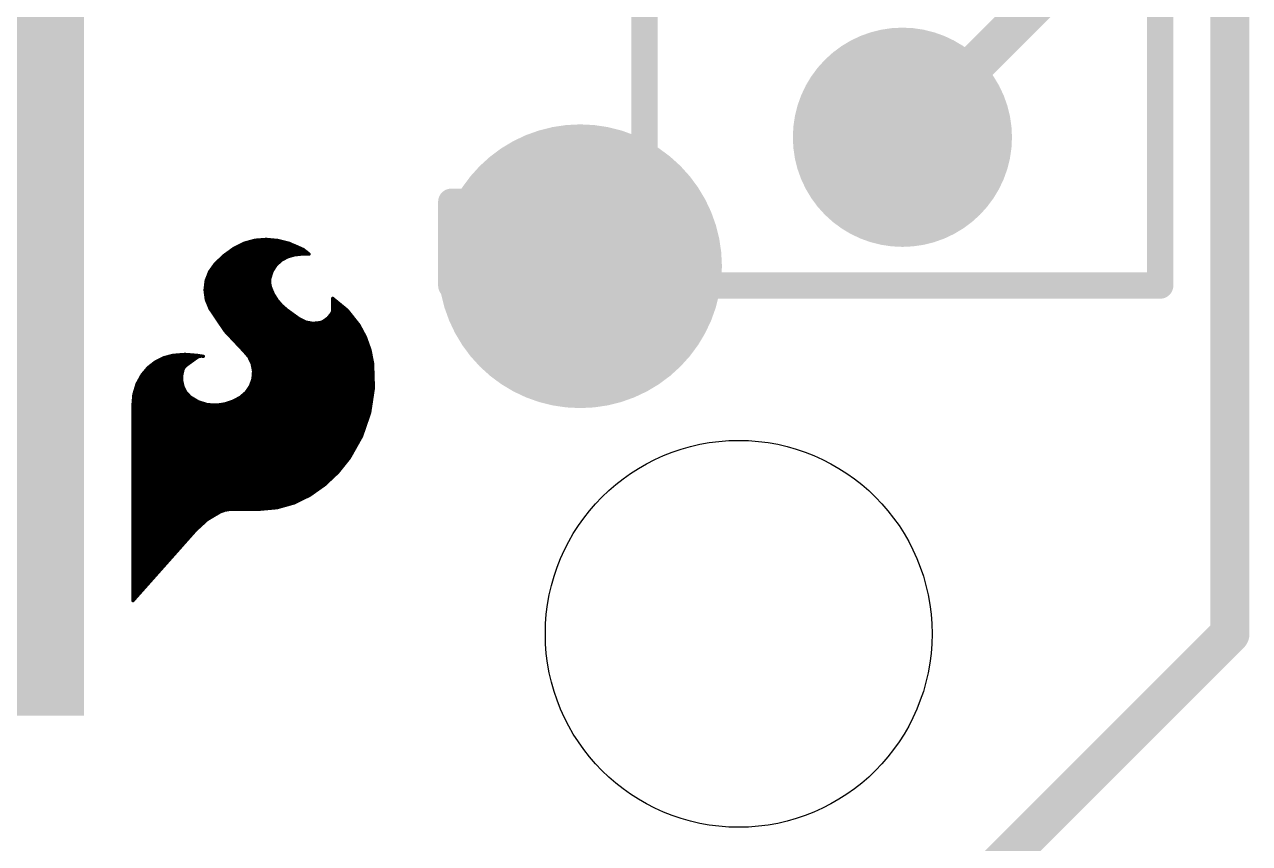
# Model space of a CAD drawing. Extents: x -6.3 to 44.5, y -10.2 to 43.3.
# Drawn here: x 33.83 to 43.33, y 2.18 to 8.53 of the extents above; entities that cross this region are included whole.
import ezdxf

# ---------------------------------------------------------------- set-up
doc = ezdxf.new("R2010")
doc.units = 0
for name, color, linetype in [('16', 132, 'CONTINUOUS'), ('17', 110, 'CONTINUOUS'), ('20', 53, 'CONTINUOUS'), ('21', 41, 'CONTINUOUS'), ('22', 40, 'CONTINUOUS'), ('23', 53, 'CONTINUOUS'), ('51', 53, 'CONTINUOUS')]:
    doc.layers.add(name, color=color, linetype=linetype)

# ---------------------------------------------------------------- blocks, each defined once
blk = doc.blocks.new('RECT')
blk.add_solid([(-0.5, -0.5), (0.5, -0.5), (-0.5, 0.5), (0.5, 0.5)])
blk = doc.blocks.new('ROUNDP')
at = {"const_width": 0.5}
blk.add_lwpolyline([(0, -0.25, 1), (0, 0.25, 1), (0, -0.25)], format="xyb", dxfattribs=at)

msp = doc.modelspace()

# ---------------------------------------------------------------- linework, layer by layer
at = {"layer": '16', "const_width": 0.3048}
msp.add_lwpolyline([(40.64, 7.66), (42.2402, 9.2602)], dxfattribs=at)
at = {"layer": '16', "const_width": 0.1524}
msp.add_lwpolyline([(40.5861, 7.7139, 1), (40.6939, 7.6061)], format="xyb", dxfattribs=at)
at = {"layer": '20', "const_width": 0.3048}
for points in [[(43.18, 3.81), (43.18, 39.37)], [(39.37, 0), (43.18, 3.81)]]:
    msp.add_lwpolyline(points, dxfattribs=at)
at = {"layer": '20', "const_width": 0.1524}
for points in [[(43.2339, 3.7561, 1), (43.1261, 3.8639)], [(43.1038, 3.81, 1), (43.2562, 3.81)]]:
    msp.add_lwpolyline(points, format="xyb", dxfattribs=at)
at = {"layer": '20'}
msp.add_circle((39.37, 3.81), 1.5, dxfattribs=at)
at = {"layer": '21'}
for points, const_width in [([(42.64, 6.51), (42.64, 13.81)], 0.2032), ([(38.64, 12.16), (38.64, 8.16)], 0.2032), ([(35.5339, 6.8384), (35.4559, 6.7996)], 0.0254), ([(35.5222, 6.8326), (35.8941, 6.8326)], 0.0254), ([(35.6179, 6.8616), (35.5339, 6.8384)], 0.0254), ([(35.605, 6.858), (35.8014, 6.858)], 0.0254), ([(35.7048, 6.8682), (35.6179, 6.8616)], 0.0254), ([(35.7949, 6.8597), (35.7048, 6.8682)], 0.0254), ([(35.8826, 6.8377), (35.7949, 6.8597)], 0.0254), ([(35.9055, 6.8275), (35.8826, 6.8377)], 0.0254), ([(35.3782, 6.7436), (35.3086, 6.6777)], 0.0254), ([(35.4559, 6.7996), (35.3782, 6.7436)], 0.0254), ([(35.396, 6.7564), (36.035, 6.7564)], 0.0254), ([(35.4312, 6.7818), (36.0023, 6.7818)], 0.0254), ([(35.4712, 6.8072), (35.9527, 6.8072)], 0.0254), ([(35.8725, 6.7335), (35.9237, 6.748)], 0.0254), ([(35.9411, 6.8123), (35.9055, 6.8275)], 0.0254), ([(35.9237, 6.748), (35.9766, 6.7539)], 0.0254), ([(35.9915, 6.7902), (35.9411, 6.8123)], 0.0254), ([(35.9766, 6.7539), (36.0376, 6.7539)], 0.0254), ([(36.035, 6.7564), (35.9915, 6.7902)], 0.0254), ([(36.0375, 6.7539), (36.035, 6.7564)], 0.0254), ([(36.0376, 6.7539), (36.0375, 6.7539)], 0.0254), ([(35.3086, 6.6777), (35.2655, 6.6173)], 0.0254), ([(35.2922, 6.6548), (35.772, 6.6548)], 0.0254), ([(35.3112, 6.6802), (35.7936, 6.6802)], 0.0254), ([(35.3381, 6.7056), (35.8207, 6.7056)], 0.0254), ([(35.3649, 6.731), (35.8678, 6.731)], 0.0254), ([(35.7494, 6.6184), (35.7797, 6.6673)], 0.0254), ([(35.7797, 6.6673), (35.8217, 6.7065)], 0.0254), ([(35.8217, 6.7065), (35.8725, 6.7335)], 0.0254), ([(35.2387, 6.5481), (35.2301, 6.4744)], 0.0254), ([(35.2655, 6.6173), (35.2387, 6.5481)], 0.0254), ([(35.2407, 6.5532), (35.7324, 6.5532)], 0.0254), ([(35.2505, 6.5786), (35.7374, 6.5786)], 0.0254), ([(35.2603, 6.604), (35.745, 6.604)], 0.0254), ([(35.2741, 6.6294), (35.7562, 6.6294)], 0.0254), ([(35.7314, 6.53), (35.7328, 6.5634)], 0.0254), ([(35.7328, 6.5634), (35.7494, 6.6184)], 0.0254), ([(39.64, 6.51), (42.64, 6.51)], 0.2032), ([(35.2301, 6.4744), (35.24, 6.4009)], 0.0254), ([(35.2304, 6.477), (35.7464, 6.477)], 0.0254), ([(35.2332, 6.4516), (35.757, 6.4516)], 0.0254), ([(35.2334, 6.5024), (35.7369, 6.5024)], 0.0254), ([(35.2363, 6.5278), (35.7318, 6.5278)], 0.0254), ([(35.7379, 6.4973), (35.7314, 6.53)], 0.0254), ([(35.7594, 6.4458), (35.7379, 6.4973)], 0.0254), ([(35.2366, 6.4262), (35.7715, 6.4262)], 0.0254), ([(35.24, 6.4009), (35.268, 6.3322)], 0.0254), ([(35.2401, 6.4008), (35.7872, 6.4008)], 0.0254), ([(35.2504, 6.3754), (35.8083, 6.3754)], 0.0254), ([(35.7887, 6.3983), (35.7594, 6.4458)], 0.0254), ([(35.825, 6.3559), (35.7887, 6.3983)], 0.0254), ([(35.8674, 6.3195), (35.825, 6.3559)], 0.0254), ([(36.3331, 6.3189), (36.2205, 6.411)], 0.0254), ([(36.2205, 6.411), (36.2205, 6.3221)], 0.0254), ([(36.2205, 6.4008), (36.233, 6.4008)], 0.0254), ([(36.2205, 6.3754), (36.264, 6.3754)], 0.0254), ([(35.2608, 6.35), (35.8319, 6.35)], 0.0254), ([(35.268, 6.3322), (35.3866, 6.1564)], 0.0254), ([(35.2731, 6.3246), (35.8615, 6.3246)], 0.0254), ([(35.2903, 6.2992), (35.8955, 6.2992)], 0.0254), ([(35.3074, 6.2738), (35.9307, 6.2738)], 0.0254), ([(35.9588, 6.2535), (35.8674, 6.3195)], 0.0254), ([(36.2128, 6.2941), (36.1832, 6.2574)], 0.0254), ([(36.1964, 6.2738), (36.369, 6.2738)], 0.0254), ([(36.2185, 6.3076), (36.2128, 6.2941)], 0.0254), ([(36.215, 6.2992), (36.3488, 6.2992)], 0.0254), ([(36.2205, 6.3221), (36.2185, 6.3076)], 0.0254), ([(36.2205, 6.35), (36.2951, 6.35)], 0.0254), ([(36.2205, 6.3246), (36.3261, 6.3246)], 0.0254), ([(36.4237, 6.2052), (36.3331, 6.3189)], 0.0254), ([(35.3245, 6.2484), (35.9688, 6.2484)], 0.0254), ([(35.3417, 6.223), (36.0334, 6.223)], 0.0254), ([(35.3588, 6.1976), (36.4278, 6.1976)], 0.0254), ([(35.3759, 6.1722), (36.4414, 6.1722)], 0.0254), ([(36.0101, 6.2273), (35.9588, 6.2535)], 0.0254), ([(36.0667, 6.2169), (36.0101, 6.2273)], 0.0254), ([(36.1239, 6.223), (36.0667, 6.2169)], 0.0254), ([(36.1443, 6.2306), (36.1239, 6.223)], 0.0254), ([(36.1239, 6.223), (36.4095, 6.223)], 0.0254), ([(36.1832, 6.2574), (36.1443, 6.2306)], 0.0254), ([(36.1701, 6.2484), (36.3893, 6.2484)], 0.0254), ([(36.4738, 6.1118), (36.4237, 6.2052)], 0.0254), ([(35.3866, 6.1564), (35.5321, 6.002)], 0.0254), ([(35.3956, 6.1468), (36.455, 6.1468)], 0.0254), ([(35.4196, 6.1214), (36.4687, 6.1214)], 0.0254), ([(35.4435, 6.096), (36.4795, 6.096)], 0.0254), ([(35.4674, 6.0706), (36.4886, 6.0706)], 0.0254), ([(36.5096, 6.012), (36.4738, 6.1118)], 0.0254), ([(35.0749, 5.9764), (34.9809, 5.969)], 0.0254), ([(35.1689, 5.969), (35.0749, 5.9764)], 0.0254), ([(35.4914, 6.0452), (36.4977, 6.0452)], 0.0254), ([(35.5153, 6.0198), (36.5068, 6.0198)], 0.0254), ([(35.5321, 6.002), (35.5704, 5.9571)], 0.0254), ([(35.5386, 5.9944), (36.5131, 5.9944)], 0.0254), ([(36.5303, 5.908), (36.5096, 6.012)], 0.0254), ([(34.8462, 5.9185), (34.7892, 5.8741)], 0.0254), ([(34.8132, 5.8928), (35.0859, 5.8928)], 0.0254), ([(34.8458, 5.9182), (35.1209, 5.9182)], 0.0254), ([(34.911, 5.9506), (34.8462, 5.9185)], 0.0254), ([(34.8969, 5.9436), (35.1559, 5.9436)], 0.0254), ([(34.9809, 5.969), (34.911, 5.9506)], 0.0254), ([(34.9809, 5.969), (35.1689, 5.969)], 0.0254), ([(35.0687, 5.8769), (35.0825, 5.8903)], 0.0254), ([(35.0825, 5.8903), (35.1664, 5.9512)], 0.0254), ([(35.1664, 5.9512), (35.1821, 5.9596)], 0.0254), ([(35.2172, 5.9614), (35.1689, 5.969)], 0.0254), ([(35.1821, 5.9596), (35.1995, 5.9631)], 0.0254), ([(35.1995, 5.9631), (35.2172, 5.9614)], 0.0254), ([(35.5602, 5.969), (36.5182, 5.969)], 0.0254), ([(35.5704, 5.9571), (35.5959, 5.9038)], 0.0254), ([(35.5769, 5.9436), (36.5232, 5.9436)], 0.0254), ([(35.589, 5.9182), (36.5283, 5.9182)], 0.0254), ([(35.5959, 5.9038), (35.6066, 5.8457)], 0.0254), ([(35.5979, 5.8928), (36.5308, 5.8928)], 0.0254), ([(36.5363, 5.7152), (36.5303, 5.908)], 0.0254), ([(34.7422, 5.8191), (34.7021, 5.7459)], 0.0254), ([(34.7269, 5.7912), (35.0498, 5.7912)], 0.0254), ([(34.7408, 5.8166), (35.0501, 5.8166)], 0.0254), ([(34.7892, 5.8741), (34.7422, 5.8191)], 0.0254), ([(34.7618, 5.842), (35.0557, 5.842)], 0.0254), ([(34.7835, 5.8674), (35.0637, 5.8674)], 0.0254), ([(35.0498, 5.8153), (35.0597, 5.8598)], 0.0254), ([(35.0498, 5.7697), (35.0498, 5.8153)], 0.0254), ([(35.0597, 5.8598), (35.0687, 5.8769)], 0.0254), ([(35.602, 5.7868), (35.5824, 5.7311)], 0.0254), ([(35.6066, 5.8457), (35.602, 5.7868)], 0.0254), ([(35.6024, 5.7912), (36.534, 5.7912)], 0.0254), ([(35.6026, 5.8674), (36.5316, 5.8674)], 0.0254), ([(35.6044, 5.8166), (36.5332, 5.8166)], 0.0254), ([(35.6063, 5.842), (36.5324, 5.842)], 0.0254), ([(34.7021, 5.7459), (34.6781, 5.666)], 0.0254), ([(34.6851, 5.6896), (35.0779, 5.6896)], 0.0254), ([(34.6928, 5.715), (35.0649, 5.715)], 0.0254), ([(34.7004, 5.7404), (35.0563, 5.7404)], 0.0254), ([(34.713, 5.7658), (35.0506, 5.7658)], 0.0254), ([(35.0597, 5.7252), (35.0498, 5.7697)], 0.0254), ([(35.0819, 5.6818), (35.0597, 5.7252)], 0.0254), ([(35.5824, 5.7311), (35.549, 5.6824)], 0.0254), ([(35.554, 5.6896), (36.5325, 5.6896)], 0.0254), ([(35.5714, 5.715), (36.5363, 5.715)], 0.0254), ([(35.5857, 5.7404), (36.5355, 5.7404)], 0.0254), ([(35.5946, 5.7658), (36.5348, 5.7658)], 0.0254), ([(36.5075, 5.5245), (36.5363, 5.7152)], 0.0254), ([(34.6781, 5.666), (34.6711, 5.5829)], 0.0254), ([(34.6737, 5.6134), (35.1704, 5.6134)], 0.0254), ([(34.6758, 5.6388), (35.1282, 5.6388)], 0.0254), ([(34.6779, 5.6642), (35.0986, 5.6642)], 0.0254), ([(35.1156, 5.6464), (35.0819, 5.6818)], 0.0254), ([(35.179, 5.6082), (35.1156, 5.6464)], 0.0254), ([(35.2498, 5.5866), (35.179, 5.6082)], 0.0254), ([(35.4478, 5.6135), (35.3871, 5.593)], 0.0254), ([(35.4475, 5.6134), (36.5209, 5.6134)], 0.0254), ([(35.5042, 5.6439), (35.4478, 5.6135)], 0.0254), ([(35.4947, 5.6388), (36.5248, 5.6388)], 0.0254), ([(35.549, 5.6824), (35.5042, 5.6439)], 0.0254), ([(35.5279, 5.6642), (36.5286, 5.6642)], 0.0254), ([(34.6711, 5.5829), (34.6711, 4.0665)], 0.0254), ([(34.6711, 5.5626), (36.5132, 5.5626)], 0.0254), ([(34.6711, 5.5372), (36.5094, 5.5372)], 0.0254), ([(34.6711, 5.5118), (36.5031, 5.5118)], 0.0254), ([(34.6715, 5.588), (35.2452, 5.588)], 0.0254), ([(35.3238, 5.5829), (35.2498, 5.5866)], 0.0254), ([(35.3871, 5.593), (35.3238, 5.5829)], 0.0254), ([(35.3558, 5.588), (36.5171, 5.588)], 0.0254), ([(36.4447, 5.3421), (36.5075, 5.5245)], 0.0254), ([(34.6711, 5.4864), (36.4944, 5.4864)], 0.0254), ([(34.6711, 5.461), (36.4856, 5.461)], 0.0254), ([(34.6711, 5.4356), (36.4769, 5.4356)], 0.0254), ([(34.6711, 5.4102), (36.4681, 5.4102)], 0.0254), ([(34.6711, 5.3848), (36.4594, 5.3848)], 0.0254), ([(34.6711, 5.3594), (36.4506, 5.3594)], 0.0254), ([(34.6711, 5.334), (36.4401, 5.334)], 0.0254), ([(36.35, 5.174), (36.4447, 5.3421)], 0.0254), ([(34.6711, 5.3086), (36.4258, 5.3086)], 0.0254), ([(34.6711, 5.2832), (36.4115, 5.2832)], 0.0254), ([(34.6711, 5.2578), (36.3972, 5.2578)], 0.0254), ([(34.6711, 5.2324), (36.3829, 5.2324)], 0.0254), ([(34.6711, 5.207), (36.3686, 5.207)], 0.0254), ([(34.6711, 5.1816), (36.3543, 5.1816)], 0.0254), ([(34.6711, 5.1562), (36.3358, 5.1562)], 0.0254), ([(34.6711, 5.1308), (36.3155, 5.1308)], 0.0254), ([(36.2616, 5.0633), (36.35, 5.174)], 0.0254), ([(34.6711, 5.1054), (36.2952, 5.1054)], 0.0254), ([(34.6711, 5.08), (36.2749, 5.08)], 0.0254), ([(34.6711, 5.0546), (36.2523, 5.0546)], 0.0254), ([(34.6711, 5.0292), (36.2254, 5.0292)], 0.0254), ([(36.1584, 4.9661), (36.2616, 5.0633)], 0.0254), ([(34.6711, 5.0038), (36.1984, 5.0038)], 0.0254), ([(34.6711, 4.9784), (36.1715, 4.9784)], 0.0254), ([(34.6711, 4.953), (36.1399, 4.953)], 0.0254), ([(36.0427, 4.8844), (36.1584, 4.9661)], 0.0254), ([(34.6711, 4.9276), (36.1039, 4.9276)], 0.0254), ([(34.6711, 4.9022), (36.0679, 4.9022)], 0.0254), ([(34.6711, 4.8768), (36.0271, 4.8768)], 0.0254), ([(34.6711, 4.8514), (35.975, 4.8514)], 0.0254), ([(35.9197, 4.8244), (36.0427, 4.8844)], 0.0254), ([(34.6711, 4.826), (35.9229, 4.826)], 0.0254), ([(34.6711, 4.8006), (35.8344, 4.8006)], 0.0254), ([(34.6711, 4.7752), (35.6515, 4.7752)], 0.0254), ([(34.6711, 4.7498), (35.3381, 4.7498)], 0.0254), ([(35.2455, 4.6947), (35.3467, 4.7549)], 0.0254), ([(35.3467, 4.7549), (35.3839, 4.7684)], 0.0254), ([(35.3839, 4.7684), (35.4229, 4.7752)], 0.0254), ([(35.4229, 4.7752), (35.6515, 4.7752)], 0.0254), ([(35.6515, 4.7752), (35.7878, 4.7876)], 0.0254), ([(35.7878, 4.7876), (35.9197, 4.8244)], 0.0254), ([(34.6711, 4.7244), (35.2954, 4.7244)], 0.0254), ([(34.6711, 4.699), (35.2527, 4.699)], 0.0254), ([(34.6711, 4.6736), (35.2224, 4.6736)], 0.0254), ([(34.6711, 4.6482), (35.1947, 4.6482)], 0.0254), ([(35.1587, 4.6152), (35.2455, 4.6947)], 0.0254), ([(34.6711, 4.6228), (35.167, 4.6228)], 0.0254), ([(34.6711, 4.0665), (35.1587, 4.6152)], 0.0254), ([(34.6711, 4.5974), (35.1429, 4.5974)], 0.0254), ([(34.6711, 4.572), (35.1203, 4.572)], 0.0254), ([(34.6711, 4.5466), (35.0977, 4.5466)], 0.0254), ([(34.6711, 4.5212), (35.0752, 4.5212)], 0.0254), ([(34.6711, 4.4958), (35.0526, 4.4958)], 0.0254), ([(34.6711, 4.4704), (35.03, 4.4704)], 0.0254), ([(34.6711, 4.445), (35.0074, 4.445)], 0.0254), ([(34.6711, 4.4196), (34.9849, 4.4196)], 0.0254), ([(34.6711, 4.3942), (34.9623, 4.3942)], 0.0254), ([(34.6711, 4.3688), (34.9397, 4.3688)], 0.0254), ([(34.6711, 4.3434), (34.9172, 4.3434)], 0.0254), ([(34.6711, 4.318), (34.8946, 4.318)], 0.0254), ([(34.6711, 4.2926), (34.872, 4.2926)], 0.0254), ([(34.6711, 4.2672), (34.8495, 4.2672)], 0.0254), ([(34.6711, 4.2418), (34.8269, 4.2418)], 0.0254), ([(34.6711, 4.2164), (34.8043, 4.2164)], 0.0254), ([(34.6711, 4.191), (34.7817, 4.191)], 0.0254), ([(34.6711, 4.1656), (34.7592, 4.1656)], 0.0254), ([(34.6711, 4.1402), (34.7366, 4.1402)], 0.0254), ([(34.6711, 4.1148), (34.714, 4.1148)], 0.0254), ([(34.6711, 4.0894), (34.6914, 4.0894)], 0.0254)]:
    msp.add_lwpolyline(points, dxfattribs=dict(at, const_width=const_width))
for points, const_width in [([(38.5892, 8.16, 1), (38.6908, 8.16)], 0.1016), ([(35.5222, 6.839, 1), (35.5222, 6.8262)], 0.0127), ([(35.5322, 6.8445, 1), (35.5356, 6.8323)], 0.0127), ([(35.5367, 6.8327, 1), (35.5311, 6.8441)], 0.0127), ([(35.605, 6.8644, 1), (35.605, 6.8517)], 0.0127), ([(35.6174, 6.8679, 1), (35.6184, 6.8552)], 0.0127), ([(35.6196, 6.8555, 1), (35.6162, 6.8677)], 0.0127), ([(35.7054, 6.8745, 1), (35.7042, 6.8619)], 0.0127), ([(35.7053, 6.8619, 1), (35.7043, 6.8745)], 0.0127), ([(35.7964, 6.8658, 1), (35.7933, 6.8535)], 0.0127), ([(35.7942, 6.8533, 1), (35.7955, 6.866)], 0.0127), ([(35.8014, 6.8517, 1), (35.8014, 6.8644)], 0.0127), ([(35.8852, 6.8435, 1), (35.88, 6.8319)], 0.0127), ([(35.8811, 6.8315, 1), (35.8841, 6.8439)], 0.0127), ([(35.8941, 6.8262, 1), (35.8941, 6.839)], 0.0127), ([(35.3745, 6.7487, 1), (35.3819, 6.7384)], 0.0127), ([(35.3826, 6.7389, 1), (35.3738, 6.7482)], 0.0127), ([(35.396, 6.7628, 1), (35.396, 6.75)], 0.0127), ([(35.4312, 6.7882, 1), (35.4312, 6.7755)], 0.0127), ([(35.4531, 6.8053, 1), (35.4587, 6.7939)], 0.0127), ([(35.4596, 6.7944, 1), (35.4522, 6.8048)], 0.0127), ([(35.4712, 6.8136, 1), (35.4712, 6.8008)], 0.0127), ([(35.908, 6.8333, 1), (35.903, 6.8217)], 0.0127), ([(35.9029, 6.8217, 1), (35.9081, 6.8333)], 0.0127), ([(35.923, 6.7543, 1), (35.9244, 6.7417)], 0.0127), ([(35.9254, 6.7419, 1), (35.922, 6.7541)], 0.0127), ([(35.9436, 6.8181, 1), (35.9386, 6.8065)], 0.0127), ([(35.9386, 6.8065, 1), (35.9436, 6.8181)], 0.0127), ([(35.9527, 6.8008, 1), (35.9527, 6.8136)], 0.0127), ([(35.9766, 6.7603, 1), (35.9766, 6.7476)], 0.0127), ([(35.9773, 6.7476, 1), (35.9759, 6.7602)], 0.0127), ([(35.9954, 6.7952, 1), (35.9876, 6.7852)], 0.0127), ([(35.989, 6.7844, 1), (35.9941, 6.796)], 0.0127), ([(36.0023, 6.7755, 1), (36.0023, 6.7882)], 0.0127), ([(36.0395, 6.7609, 1), (36.0305, 6.7519)], 0.0127), ([(36.0311, 6.7514, 1), (36.0389, 6.7614)], 0.0127), ([(36.0375, 6.7603, 1), (36.0375, 6.7476)], 0.0127), ([(36.033, 6.7494, 1), (36.042, 6.7584)], 0.0127), ([(36.035, 6.75, 1), (36.035, 6.7628)], 0.0127), ([(36.0376, 6.7476, 1), (36.0376, 6.7603)], 0.0127), ([(36.0376, 6.7476, 1), (36.0376, 6.7603)], 0.0127), ([(35.2922, 6.6612, 1), (35.2922, 6.6485)], 0.0127), ([(35.3042, 6.6823, 1), (35.313, 6.6731)], 0.0127), ([(35.3138, 6.674, 1), (35.3034, 6.6814)], 0.0127), ([(35.3112, 6.6866, 1), (35.3112, 6.6738)], 0.0127), ([(35.3381, 6.712, 1), (35.3381, 6.6993)], 0.0127), ([(35.3649, 6.7374, 1), (35.3649, 6.7247)], 0.0127), ([(35.772, 6.6485, 1), (35.772, 6.6612)], 0.0127), ([(35.7754, 6.6719, 1), (35.7841, 6.6626)], 0.0127), ([(35.7851, 6.6639, 1), (35.7743, 6.6706)], 0.0127), ([(35.7936, 6.6738, 1), (35.7936, 6.6866)], 0.0127), ([(35.8188, 6.7121, 1), (35.8247, 6.7009)], 0.0127), ([(35.8261, 6.7019, 1), (35.8174, 6.7112)], 0.0127), ([(35.8207, 6.6993, 1), (35.8207, 6.712)], 0.0127), ([(35.8708, 6.7396, 1), (35.8742, 6.7274)], 0.0127), ([(35.8678, 6.7247, 1), (35.8678, 6.7374)], 0.0127), ([(35.8755, 6.7279, 1), (35.8695, 6.7391)], 0.0127), ([(35.245, 6.5474, 1), (35.2324, 6.5489)], 0.0127), ([(35.2407, 6.5596, 1), (35.2407, 6.5469)], 0.0127), ([(35.2505, 6.585, 1), (35.2505, 6.5723)], 0.0127), ([(35.2603, 6.6104, 1), (35.2603, 6.5976)], 0.0127), ([(35.2603, 6.621, 1), (35.2706, 6.6136)], 0.0127), ([(35.2714, 6.615, 1), (35.2595, 6.6196)], 0.0127), ([(35.2741, 6.6358, 1), (35.2741, 6.6231)], 0.0127), ([(35.7267, 6.5652, 1), (35.7389, 6.5616)], 0.0127), ([(35.7391, 6.5631, 1), (35.7265, 6.5637)], 0.0127), ([(35.7324, 6.5469, 1), (35.7324, 6.5596)], 0.0127), ([(35.7374, 6.5723, 1), (35.7374, 6.585)], 0.0127), ([(35.744, 6.6218, 1), (35.7548, 6.6151)], 0.0127), ([(35.7555, 6.6166, 1), (35.7433, 6.6203)], 0.0127), ([(35.745, 6.5976, 1), (35.745, 6.6104)], 0.0127), ([(35.7562, 6.6231, 1), (35.7562, 6.6358)], 0.0127), ([(39.64, 6.5608, 1), (39.64, 6.4592)], 0.1016), ([(42.5892, 6.51, 1), (42.6908, 6.51)], 0.1016), ([(42.64, 6.4592, 1), (42.64, 6.5608)], 0.1016), ([(35.2364, 6.4753, 1), (35.2238, 6.4736)], 0.0127), ([(35.2238, 6.4752, 1), (35.2364, 6.4737)], 0.0127), ([(35.2304, 6.4834, 1), (35.2304, 6.4707)], 0.0127), ([(35.2332, 6.458, 1), (35.2332, 6.4452)], 0.0127), ([(35.2334, 6.5088, 1), (35.2334, 6.4961)], 0.0127), ([(35.2363, 6.5342, 1), (35.2363, 6.5214)], 0.0127), ([(35.2328, 6.5504, 1), (35.2447, 6.5458)], 0.0127), ([(35.725, 6.5303, 1), (35.7377, 6.5298)], 0.0127), ([(35.7376, 6.5313, 1), (35.7252, 6.5288)], 0.0127), ([(35.7438, 6.4997, 1), (35.732, 6.4949)], 0.0127), ([(35.7317, 6.4961, 1), (35.7441, 6.4985)], 0.0127), ([(35.7318, 6.5214, 1), (35.7318, 6.5342)], 0.0127), ([(35.7369, 6.4961, 1), (35.7369, 6.5088)], 0.0127), ([(35.7464, 6.4707, 1), (35.7464, 6.4834)], 0.0127), ([(35.757, 6.4452, 1), (35.757, 6.458)], 0.0127), ([(35.2366, 6.4326, 1), (35.2366, 6.4199)], 0.0127), ([(35.2459, 6.4033, 1), (35.2342, 6.3985)], 0.0127), ([(35.2401, 6.4072, 1), (35.2401, 6.3944)], 0.0127), ([(35.2337, 6.4001, 1), (35.2463, 6.4018)], 0.0127), ([(35.2504, 6.3818, 1), (35.2504, 6.369)], 0.0127), ([(35.7648, 6.4491, 1), (35.754, 6.4425)], 0.0127), ([(35.7535, 6.4433, 1), (35.7652, 6.4482)], 0.0127), ([(35.7715, 6.4199, 1), (35.7715, 6.4326)], 0.0127), ([(35.7935, 6.4024, 1), (35.7839, 6.3942)], 0.0127), ([(35.7833, 6.395, 1), (35.7941, 6.4016)], 0.0127), ([(35.7872, 6.3944, 1), (35.7872, 6.4072)], 0.0127), ([(35.8083, 6.369, 1), (35.8083, 6.3818)], 0.0127), ([(35.8292, 6.3607, 1), (35.8209, 6.3511)], 0.0127), ([(36.2245, 6.4159, 1), (36.2165, 6.4061)], 0.0127), ([(36.2205, 6.4072, 1), (36.2205, 6.3944)], 0.0127), ([(36.2205, 6.3818, 1), (36.2205, 6.369)], 0.0127), ([(36.2268, 6.411, 1), (36.2142, 6.411)], 0.0127), ([(36.233, 6.3944, 1), (36.233, 6.4072)], 0.0127), ([(36.264, 6.369, 1), (36.264, 6.3818)], 0.0127), ([(35.2608, 6.3564, 1), (35.2608, 6.3437)], 0.0127), ([(35.2733, 6.3358, 1), (35.2627, 6.3286)], 0.0127), ([(35.2621, 6.3298, 1), (35.2739, 6.3346)], 0.0127), ([(35.2731, 6.331, 1), (35.2731, 6.3182)], 0.0127), ([(35.2903, 6.3056, 1), (35.2903, 6.2928)], 0.0127), ([(35.3074, 6.2802, 1), (35.3074, 6.2675)], 0.0127), ([(35.8202, 6.3518, 1), (35.8299, 6.36)], 0.0127), ([(35.8319, 6.3437, 1), (35.8319, 6.3564)], 0.0127), ([(35.8711, 6.3246, 1), (35.8637, 6.3144)], 0.0127), ([(35.8615, 6.3182, 1), (35.8615, 6.331)], 0.0127), ([(35.8633, 6.3147, 1), (35.8715, 6.3243)], 0.0127), ([(35.8955, 6.2928, 1), (35.8955, 6.3056)], 0.0127), ([(35.9307, 6.2675, 1), (35.9307, 6.2802)], 0.0127), ([(36.1964, 6.2802, 1), (36.1964, 6.2675)], 0.0127), ([(36.207, 6.2966, 1), (36.2186, 6.2916)], 0.0127), ([(36.2177, 6.2901, 1), (36.2079, 6.2981)], 0.0127), ([(36.215, 6.3056, 1), (36.215, 6.2928)], 0.0127), ([(36.2122, 6.3084, 1), (36.2248, 6.3067)], 0.0127), ([(36.2244, 6.3051, 1), (36.2127, 6.3101)], 0.0127), ([(36.2205, 6.3564, 1), (36.2205, 6.3437)], 0.0127), ([(36.2205, 6.331, 1), (36.2205, 6.3182)], 0.0127), ([(36.2268, 6.3212, 1), (36.2142, 6.323)], 0.0127), ([(36.2142, 6.3221, 1), (36.2268, 6.3221)], 0.0127), ([(36.2951, 6.3437, 1), (36.2951, 6.3564)], 0.0127), ([(36.3261, 6.3182, 1), (36.3261, 6.331)], 0.0127), ([(36.338, 6.3229, 1), (36.3281, 6.315)], 0.0127), ([(36.329, 6.314, 1), (36.3371, 6.3238)], 0.0127), ([(36.3488, 6.2928, 1), (36.3488, 6.3056)], 0.0127), ([(36.369, 6.2675, 1), (36.369, 6.2802)], 0.0127), ([(35.3245, 6.2548, 1), (35.3245, 6.242)], 0.0127), ([(35.3417, 6.2294, 1), (35.3417, 6.2166)], 0.0127), ([(35.3588, 6.204, 1), (35.3588, 6.1913)], 0.0127), ([(35.3759, 6.1786, 1), (35.3759, 6.1658)], 0.0127), ([(35.9617, 6.2592, 1), (35.9559, 6.2478)], 0.0127), ([(35.9551, 6.2484, 1), (35.9625, 6.2586)], 0.0127), ([(35.9688, 6.242, 1), (35.9688, 6.2548)], 0.0127), ([(36.0112, 6.2336, 1), (36.0089, 6.2211)], 0.0127), ([(36.0072, 6.2217, 1), (36.013, 6.233)], 0.0127), ([(36.0334, 6.2166, 1), (36.0334, 6.2294)], 0.0127), ([(36.066, 6.2232, 1), (36.0673, 6.2105)], 0.0127), ([(36.0655, 6.2106, 1), (36.0678, 6.2231)], 0.0127), ([(36.1239, 6.2294, 1), (36.1239, 6.2166)], 0.0127), ([(36.1217, 6.229, 1), (36.1261, 6.217)], 0.0127), ([(36.1246, 6.2167, 1), (36.1232, 6.2293)], 0.0127), ([(36.1407, 6.2358, 1), (36.1479, 6.2254)], 0.0127), ([(36.1465, 6.2246, 1), (36.1421, 6.2366)], 0.0127), ([(36.1701, 6.2548, 1), (36.1701, 6.242)], 0.0127), ([(36.1782, 6.2614, 1), (36.1881, 6.2534)], 0.0127), ([(36.1868, 6.2521, 1), (36.1796, 6.2626)], 0.0127), ([(36.3893, 6.242, 1), (36.3893, 6.2548)], 0.0127), ([(36.4095, 6.2166, 1), (36.4095, 6.2294)], 0.0127), ([(36.4293, 6.2082, 1), (36.4181, 6.2022)], 0.0127), ([(36.4187, 6.2012, 1), (36.4287, 6.2092)], 0.0127), ([(36.4278, 6.1913, 1), (36.4278, 6.204)], 0.0127), ([(36.4414, 6.1658, 1), (36.4414, 6.1786)], 0.0127), ([(35.3912, 6.1607, 1), (35.382, 6.152)], 0.0127), ([(35.3814, 6.1528, 1), (35.3919, 6.1599)], 0.0127), ([(35.3956, 6.1532, 1), (35.3956, 6.1405)], 0.0127), ([(35.4196, 6.1278, 1), (35.4196, 6.1151)], 0.0127), ([(35.4435, 6.1024, 1), (35.4435, 6.0896)], 0.0127), ([(35.4674, 6.077, 1), (35.4674, 6.0643)], 0.0127), ([(36.455, 6.1405, 1), (36.455, 6.1532)], 0.0127), ([(36.4798, 6.1139, 1), (36.4679, 6.1096)], 0.0127), ([(36.4682, 6.1088, 1), (36.4794, 6.1148)], 0.0127), ([(36.4687, 6.1151, 1), (36.4687, 6.1278)], 0.0127), ([(36.4795, 6.0896, 1), (36.4795, 6.1024)], 0.0127), ([(36.4886, 6.0643, 1), (36.4886, 6.077)], 0.0127), ([(35.0754, 5.9827, 1), (35.0744, 5.97)], 0.0127), ([(35.0754, 5.97, 1), (35.0744, 5.9827)], 0.0127), ([(35.4914, 6.0516, 1), (35.4914, 6.0389)], 0.0127), ([(35.5153, 6.0262, 1), (35.5153, 6.0134)], 0.0127), ([(35.5369, 6.0061, 1), (35.5273, 5.9979)], 0.0127), ([(35.5275, 5.9976, 1), (35.5367, 6.0064)], 0.0127), ([(35.5386, 6.0008, 1), (35.5386, 5.9881)], 0.0127), ([(36.4977, 6.0389, 1), (36.4977, 6.0516)], 0.0127), ([(36.5159, 6.0132, 1), (36.5034, 6.0107)], 0.0127), ([(36.5037, 6.0098, 1), (36.5156, 6.0141)], 0.0127), ([(36.5068, 6.0134, 1), (36.5068, 6.0262)], 0.0127), ([(36.5131, 5.9881, 1), (36.5131, 6.0008)], 0.0127), ([(34.8132, 5.8992, 1), (34.8132, 5.8864)], 0.0127), ([(34.8458, 5.9246, 1), (34.8458, 5.9119)], 0.0127), ([(34.8434, 5.9242, 1), (34.849, 5.9128)], 0.0127), ([(34.8501, 5.9135, 1), (34.8423, 5.9235)], 0.0127), ([(34.8969, 5.95, 1), (34.8969, 5.9372)], 0.0127), ([(34.9094, 5.9567, 1), (34.9126, 5.9444)], 0.0127), ([(34.9138, 5.9449, 1), (34.9082, 5.9563)], 0.0127), ([(34.9809, 5.9754, 1), (34.9809, 5.9627)], 0.0127), ([(34.9804, 5.9753, 1), (34.9814, 5.9627)], 0.0127), ([(34.9825, 5.9629, 1), (34.9793, 5.9751)], 0.0127), ([(35.0788, 5.8954, 1), (35.0862, 5.8852)], 0.0127), ([(35.0869, 5.8858, 1), (35.0781, 5.8948)], 0.0127), ([(35.0859, 5.8864, 1), (35.0859, 5.8992)], 0.0127), ([(35.1209, 5.9119, 1), (35.1209, 5.9246)], 0.0127), ([(35.1559, 5.9372, 1), (35.1559, 5.95)], 0.0127), ([(35.1634, 5.9568, 1), (35.1694, 5.9456)], 0.0127), ([(35.1699, 5.9753, 1), (35.1679, 5.9627)], 0.0127), ([(35.1701, 5.9461, 1), (35.1627, 5.9563)], 0.0127), ([(35.1684, 5.9627, 1), (35.1694, 5.9753)], 0.0127), ([(35.1689, 5.9627, 1), (35.1689, 5.9754)], 0.0127), ([(35.1808, 5.9658, 1), (35.1833, 5.9534)], 0.0127), ([(35.1851, 5.954, 1), (35.1791, 5.9652)], 0.0127), ([(35.2001, 5.9694, 1), (35.1989, 5.9568)], 0.0127), ([(35.2008, 5.9569, 1), (35.1982, 5.9693)], 0.0127), ([(35.2162, 5.9551, 1), (35.2182, 5.9677)], 0.0127), ([(35.2166, 5.9551, 1), (35.2178, 5.9677)], 0.0127), ([(35.5602, 5.9754, 1), (35.5602, 5.9627)], 0.0127), ([(35.5762, 5.9598, 1), (35.5647, 5.9543)], 0.0127), ([(35.5656, 5.9529, 1), (35.5753, 5.9612)], 0.0127), ([(35.5769, 5.95, 1), (35.5769, 5.9372)], 0.0127), ([(35.589, 5.9246, 1), (35.589, 5.9119)], 0.0127), ([(35.6021, 5.9049, 1), (35.5896, 5.9026)], 0.0127), ([(35.5901, 5.901, 1), (35.6016, 5.9065)], 0.0127), ([(35.5979, 5.8992, 1), (35.5979, 5.8864)], 0.0127), ([(36.5182, 5.9627, 1), (36.5182, 5.9754)], 0.0127), ([(36.5232, 5.9372, 1), (36.5232, 5.95)], 0.0127), ([(36.5366, 5.9082, 1), (36.524, 5.9078)], 0.0127), ([(36.5241, 5.9068, 1), (36.5365, 5.9092)], 0.0127), ([(36.5283, 5.9119, 1), (36.5283, 5.9246)], 0.0127), ([(36.5308, 5.8864, 1), (36.5308, 5.8992)], 0.0127), ([(34.7269, 5.7976, 1), (34.7269, 5.7848)], 0.0127), ([(34.7408, 5.823, 1), (34.7408, 5.8102)], 0.0127), ([(34.7374, 5.8232, 1), (34.747, 5.815)], 0.0127), ([(34.7478, 5.816, 1), (34.7366, 5.8222)], 0.0127), ([(34.7618, 5.8484, 1), (34.7618, 5.8357)], 0.0127), ([(34.7835, 5.8738, 1), (34.7835, 5.861)], 0.0127), ([(34.7853, 5.8791, 1), (34.7931, 5.8691)], 0.0127), ([(34.794, 5.87, 1), (34.7843, 5.8782)], 0.0127), ([(35.0561, 5.8153, 1), (35.0434, 5.8153)], 0.0127), ([(35.0436, 5.8167, 1), (35.056, 5.8139)], 0.0127), ([(35.0498, 5.7848, 1), (35.0498, 5.7976)], 0.0127), ([(35.0501, 5.8102, 1), (35.0501, 5.823)], 0.0127), ([(35.0541, 5.8628, 1), (35.0653, 5.8568)], 0.0127), ([(35.0659, 5.8584, 1), (35.0535, 5.8612)], 0.0127), ([(35.0557, 5.8357, 1), (35.0557, 5.8484)], 0.0127), ([(35.0643, 5.8814, 1), (35.0731, 5.8723)], 0.0127), ([(35.0743, 5.8739, 1), (35.0631, 5.8798)], 0.0127), ([(35.0637, 5.861, 1), (35.0637, 5.8738)], 0.0127), ([(35.6024, 5.7976, 1), (35.6024, 5.7848)], 0.0127), ([(35.608, 5.7847, 1), (35.5961, 5.7889)], 0.0127), ([(35.6026, 5.8738, 1), (35.6026, 5.861)], 0.0127), ([(35.6044, 5.823, 1), (35.6044, 5.8102)], 0.0127), ([(35.6063, 5.8484, 1), (35.6063, 5.8357)], 0.0127), ([(35.613, 5.8452, 1), (35.6003, 5.8462)], 0.0127), ([(35.6004, 5.8445, 1), (35.6129, 5.8468)], 0.0127), ([(36.5316, 5.861, 1), (36.5316, 5.8738)], 0.0127), ([(36.5324, 5.8357, 1), (36.5324, 5.8484)], 0.0127), ([(36.5332, 5.8102, 1), (36.5332, 5.823)], 0.0127), ([(36.534, 5.7848, 1), (36.534, 5.7976)], 0.0127), ([(34.6851, 5.696, 1), (34.6851, 5.6833)], 0.0127), ([(34.6928, 5.7214, 1), (34.6928, 5.7086)], 0.0127), ([(34.7004, 5.7468, 1), (34.7004, 5.734)], 0.0127), ([(34.6965, 5.749, 1), (34.7077, 5.7429)], 0.0127), ([(34.7082, 5.7441, 1), (34.696, 5.7478)], 0.0127), ([(34.713, 5.7722, 1), (34.713, 5.7595)], 0.0127), ([(35.056, 5.7711, 1), (35.0436, 5.7683)], 0.0127), ([(35.0434, 5.7697, 1), (35.0561, 5.7697)], 0.0127), ([(35.0506, 5.7595, 1), (35.0506, 5.7722)], 0.0127), ([(35.0654, 5.7281, 1), (35.054, 5.7223)], 0.0127), ([(35.0535, 5.7238, 1), (35.0659, 5.7266)], 0.0127), ([(35.0563, 5.734, 1), (35.0563, 5.7468)], 0.0127), ([(35.0649, 5.7086, 1), (35.0649, 5.7214)], 0.0127), ([(35.0779, 5.6833, 1), (35.0779, 5.696)], 0.0127), ([(35.554, 5.696, 1), (35.554, 5.6833)], 0.0127), ([(35.5714, 5.7214, 1), (35.5714, 5.7086)], 0.0127), ([(35.5764, 5.7332, 1), (35.5884, 5.729)], 0.0127), ([(35.5876, 5.7275, 1), (35.5772, 5.7347)], 0.0127), ([(35.5857, 5.7468, 1), (35.5857, 5.734)], 0.0127), ([(35.5946, 5.7722, 1), (35.5946, 5.7595)], 0.0127), ([(35.5957, 5.7873, 1), (35.6084, 5.7863)], 0.0127), ([(36.53, 5.715, 1), (36.5427, 5.7154)], 0.0127), ([(36.5426, 5.7142, 1), (36.5301, 5.7161)], 0.0127), ([(36.5325, 5.6833, 1), (36.5325, 5.696)], 0.0127), ([(36.5348, 5.7595, 1), (36.5348, 5.7722)], 0.0127), ([(36.5355, 5.734, 1), (36.5355, 5.7468)], 0.0127), ([(36.5363, 5.7086, 1), (36.5363, 5.7214)], 0.0127), ([(34.6737, 5.6198, 1), (34.6737, 5.6071)], 0.0127), ([(34.6758, 5.6452, 1), (34.6758, 5.6325)], 0.0127), ([(34.6779, 5.6706, 1), (34.6779, 5.6578)], 0.0127), ([(34.6844, 5.6655, 1), (34.6717, 5.6666)], 0.0127), ([(34.672, 5.6679, 1), (34.6841, 5.6642)], 0.0127), ([(35.0865, 5.6861, 1), (35.0773, 5.6774)], 0.0127), ([(35.0763, 5.6789, 1), (35.0876, 5.6846)], 0.0127), ([(35.0986, 5.6578, 1), (35.0986, 5.6706)], 0.0127), ([(35.1189, 5.6518, 1), (35.1123, 5.641)], 0.0127), ([(35.111, 5.642, 1), (35.1202, 5.6508)], 0.0127), ([(35.1282, 5.6325, 1), (35.1282, 5.6452)], 0.0127), ([(35.1704, 5.6071, 1), (35.1704, 5.6198)], 0.0127), ([(35.1809, 5.6143, 1), (35.1772, 5.6021)], 0.0127), ([(35.1757, 5.6027, 1), (35.1823, 5.6136)], 0.0127), ([(35.4475, 5.6198, 1), (35.4475, 5.6071)], 0.0127), ([(35.4448, 5.6191, 1), (35.4508, 5.6079)], 0.0127), ([(35.4498, 5.6075, 1), (35.4458, 5.6195)], 0.0127), ([(35.4947, 5.6452, 1), (35.4947, 5.6325)], 0.0127), ([(35.5001, 5.6487, 1), (35.5083, 5.6391)], 0.0127), ([(35.5072, 5.6383, 1), (35.5012, 5.6495)], 0.0127), ([(35.5279, 5.6706, 1), (35.5279, 5.6578)], 0.0127), ([(35.5438, 5.6859, 1), (35.5543, 5.6788)], 0.0127), ([(35.5532, 5.6775, 1), (35.5449, 5.6872)], 0.0127), ([(36.5209, 5.6071, 1), (36.5209, 5.6198)], 0.0127), ([(36.5248, 5.6325, 1), (36.5248, 5.6452)], 0.0127), ([(36.5286, 5.6578, 1), (36.5286, 5.6706)], 0.0127), ([(34.6648, 5.5834, 1), (34.6774, 5.5824)], 0.0127), ([(34.6711, 5.569, 1), (34.6711, 5.5563)], 0.0127), ([(34.6711, 5.5436, 1), (34.6711, 5.5309)], 0.0127), ([(34.6711, 5.5182, 1), (34.6711, 5.5054)], 0.0127), ([(34.6775, 5.5829, 1), (34.6648, 5.5829)], 0.0127), ([(34.6715, 5.5944, 1), (34.6715, 5.5816)], 0.0127), ([(35.2502, 5.5929, 1), (35.2495, 5.5802)], 0.0127), ([(35.2452, 5.5816, 1), (35.2452, 5.5944)], 0.0127), ([(35.248, 5.5805, 1), (35.2517, 5.5926)], 0.0127), ([(35.3228, 5.5892, 1), (35.3248, 5.5766)], 0.0127), ([(35.3235, 5.5766, 1), (35.3241, 5.5892)], 0.0127), ([(35.3558, 5.5944, 1), (35.3558, 5.5816)], 0.0127), ([(35.3851, 5.599, 1), (35.3891, 5.587)], 0.0127), ([(35.3881, 5.5867, 1), (35.3861, 5.5992)], 0.0127), ([(36.5012, 5.5254, 1), (36.5138, 5.5235)], 0.0127), ([(36.5135, 5.5224, 1), (36.5015, 5.5265)], 0.0127), ([(36.5031, 5.5054, 1), (36.5031, 5.5182)], 0.0127), ([(36.5094, 5.5309, 1), (36.5094, 5.5436)], 0.0127), ([(36.5132, 5.5563, 1), (36.5132, 5.569)], 0.0127), ([(36.5171, 5.5816, 1), (36.5171, 5.5944)], 0.0127), ([(34.6711, 5.4928, 1), (34.6711, 5.4801)], 0.0127), ([(34.6711, 5.4674, 1), (34.6711, 5.4546)], 0.0127), ([(34.6711, 5.442, 1), (34.6711, 5.4292)], 0.0127), ([(34.6711, 5.4166, 1), (34.6711, 5.4039)], 0.0127), ([(36.4681, 5.4039, 1), (36.4681, 5.4166)], 0.0127), ([(36.4769, 5.4292, 1), (36.4769, 5.442)], 0.0127), ([(36.4856, 5.4546, 1), (36.4856, 5.4674)], 0.0127), ([(36.4944, 5.4801, 1), (36.4944, 5.4928)], 0.0127), ([(34.6711, 5.3912, 1), (34.6711, 5.3784)], 0.0127), ([(34.6711, 5.3658, 1), (34.6711, 5.353)], 0.0127), ([(34.6711, 5.3404, 1), (34.6711, 5.3277)], 0.0127), ([(36.4387, 5.3441, 1), (36.4507, 5.34)], 0.0127), ([(36.4502, 5.339, 1), (36.4391, 5.3452)], 0.0127), ([(36.4401, 5.3277, 1), (36.4401, 5.3404)], 0.0127), ([(36.4506, 5.353, 1), (36.4506, 5.3658)], 0.0127), ([(36.4594, 5.3784, 1), (36.4594, 5.3912)], 0.0127), ([(34.6711, 5.315, 1), (34.6711, 5.3022)], 0.0127), ([(34.6711, 5.2896, 1), (34.6711, 5.2768)], 0.0127), ([(34.6711, 5.2642, 1), (34.6711, 5.2515)], 0.0127), ([(34.6711, 5.2388, 1), (34.6711, 5.226)], 0.0127), ([(36.3829, 5.226, 1), (36.3829, 5.2388)], 0.0127), ([(36.3972, 5.2515, 1), (36.3972, 5.2642)], 0.0127), ([(36.4115, 5.2768, 1), (36.4115, 5.2896)], 0.0127), ([(36.4258, 5.3022, 1), (36.4258, 5.315)], 0.0127), ([(34.6711, 5.2134, 1), (34.6711, 5.2006)], 0.0127), ([(34.6711, 5.188, 1), (34.6711, 5.1753)], 0.0127), ([(34.6711, 5.1626, 1), (34.6711, 5.1498)], 0.0127), ([(34.6711, 5.1372, 1), (34.6711, 5.1244)], 0.0127), ([(36.3155, 5.1244, 1), (36.3155, 5.1372)], 0.0127), ([(36.3358, 5.1498, 1), (36.3358, 5.1626)], 0.0127), ([(36.3445, 5.1771, 1), (36.3555, 5.1709)], 0.0127), ([(36.355, 5.17, 1), (36.345, 5.178)], 0.0127), ([(36.3543, 5.1753, 1), (36.3543, 5.188)], 0.0127), ([(36.3686, 5.2006, 1), (36.3686, 5.2134)], 0.0127), ([(34.6711, 5.1118, 1), (34.6711, 5.0991)], 0.0127), ([(34.6711, 5.0864, 1), (34.6711, 5.0736)], 0.0127), ([(34.6711, 5.061, 1), (34.6711, 5.0483)], 0.0127), ([(34.6711, 5.0356, 1), (34.6711, 5.0229)], 0.0127), ([(36.2254, 5.0229, 1), (36.2254, 5.0356)], 0.0127), ([(36.2523, 5.0483, 1), (36.2523, 5.061)], 0.0127), ([(36.2566, 5.0673, 1), (36.2665, 5.0593)], 0.0127), ([(36.2659, 5.0587, 1), (36.2572, 5.0679)], 0.0127), ([(36.2749, 5.0736, 1), (36.2749, 5.0864)], 0.0127), ([(36.2952, 5.0991, 1), (36.2952, 5.1118)], 0.0127), ([(34.6711, 5.0102, 1), (34.6711, 4.9974)], 0.0127), ([(34.6711, 4.9848, 1), (34.6711, 4.9721)], 0.0127), ([(34.6711, 4.9594, 1), (34.6711, 4.9466)], 0.0127), ([(36.1399, 4.9466, 1), (36.1399, 4.9594)], 0.0127), ([(36.1541, 4.9707, 1), (36.1628, 4.9615)], 0.0127), ([(36.1621, 4.9609, 1), (36.1548, 4.9713)], 0.0127), ([(36.1715, 4.9721, 1), (36.1715, 4.9848)], 0.0127), ([(36.1984, 4.9974, 1), (36.1984, 5.0102)], 0.0127), ([(34.6711, 4.934, 1), (34.6711, 4.9212)], 0.0127), ([(34.6711, 4.9086, 1), (34.6711, 4.8959)], 0.0127), ([(34.6711, 4.8832, 1), (34.6711, 4.8704)], 0.0127), ([(34.6711, 4.8578, 1), (34.6711, 4.845)], 0.0127), ([(35.975, 4.845, 1), (35.975, 4.8578)], 0.0127), ([(36.0271, 4.8704, 1), (36.0271, 4.8832)], 0.0127), ([(36.039, 4.8896, 1), (36.0464, 4.8792)], 0.0127), ([(36.0455, 4.8787, 1), (36.0399, 4.8901)], 0.0127), ([(36.0679, 4.8959, 1), (36.0679, 4.9086)], 0.0127), ([(36.1039, 4.9212, 1), (36.1039, 4.934)], 0.0127), ([(34.6711, 4.8324, 1), (34.6711, 4.8197)], 0.0127), ([(34.6711, 4.807, 1), (34.6711, 4.7942)], 0.0127), ([(34.6711, 4.7816, 1), (34.6711, 4.7688)], 0.0127), ([(34.6711, 4.7562, 1), (34.6711, 4.7435)], 0.0127), ([(35.3381, 4.7435, 1), (35.3381, 4.7562)], 0.0127), ([(35.3445, 4.7609, 1), (35.3489, 4.7489)], 0.0127), ([(35.3499, 4.7494, 1), (35.3435, 4.7604)], 0.0127), ([(35.3828, 4.7746, 1), (35.385, 4.7621)], 0.0127), ([(35.3861, 4.7624, 1), (35.3818, 4.7743)], 0.0127), ([(35.4229, 4.7816, 1), (35.4229, 4.7688)], 0.0127), ([(35.424, 4.7689, 1), (35.4218, 4.7815)], 0.0127), ([(35.6509, 4.7815, 1), (35.6521, 4.7689)], 0.0127), ([(35.6515, 4.7688, 1), (35.6515, 4.7816)], 0.0127), ([(35.6515, 4.7688, 1), (35.6515, 4.7816)], 0.0127), ([(35.7861, 4.7937, 1), (35.7895, 4.7815)], 0.0127), ([(35.7884, 4.7813, 1), (35.7872, 4.7939)], 0.0127), ([(35.8344, 4.7942, 1), (35.8344, 4.807)], 0.0127), ([(35.9169, 4.8301, 1), (35.9224, 4.8187)], 0.0127), ([(35.9214, 4.8183, 1), (35.918, 4.8305)], 0.0127), ([(35.9229, 4.8197, 1), (35.9229, 4.8324)], 0.0127), ([(34.6711, 4.7308, 1), (34.6711, 4.718)], 0.0127), ([(34.6711, 4.7054, 1), (34.6711, 4.6926)], 0.0127), ([(34.6711, 4.68, 1), (34.6711, 4.6673)], 0.0127), ([(34.6711, 4.6546, 1), (34.6711, 4.6418)], 0.0127), ([(35.1947, 4.6418, 1), (35.1947, 4.6546)], 0.0127), ([(35.2224, 4.6673, 1), (35.2224, 4.68)], 0.0127), ([(35.2423, 4.7002, 1), (35.2487, 4.6893)], 0.0127), ([(35.2498, 4.6901, 1), (35.2412, 4.6994)], 0.0127), ([(35.2527, 4.6926, 1), (35.2527, 4.7054)], 0.0127), ([(35.2954, 4.718, 1), (35.2954, 4.7308)], 0.0127), ([(34.6711, 4.6292, 1), (34.6711, 4.6164)], 0.0127), ([(34.6711, 4.6038, 1), (34.6711, 4.5911)], 0.0127), ([(34.6711, 4.5784, 1), (34.6711, 4.5656)], 0.0127), ([(35.1203, 4.5656, 1), (35.1203, 4.5784)], 0.0127), ([(35.1429, 4.5911, 1), (35.1429, 4.6038)], 0.0127), ([(35.1544, 4.6199, 1), (35.163, 4.6105)], 0.0127), ([(35.1634, 4.611, 1), (35.154, 4.6194)], 0.0127), ([(35.167, 4.6164, 1), (35.167, 4.6292)], 0.0127), ([(34.6711, 4.553, 1), (34.6711, 4.5403)], 0.0127), ([(34.6711, 4.5276, 1), (34.6711, 4.5149)], 0.0127), ([(34.6711, 4.5022, 1), (34.6711, 4.4894)], 0.0127), ([(34.6711, 4.4768, 1), (34.6711, 4.4641)], 0.0127), ([(35.03, 4.4641, 1), (35.03, 4.4768)], 0.0127), ([(35.0526, 4.4894, 1), (35.0526, 4.5022)], 0.0127), ([(35.0752, 4.5149, 1), (35.0752, 4.5276)], 0.0127), ([(35.0977, 4.5403, 1), (35.0977, 4.553)], 0.0127), ([(34.6711, 4.4514, 1), (34.6711, 4.4386)], 0.0127), ([(34.6711, 4.426, 1), (34.6711, 4.4132)], 0.0127), ([(34.6711, 4.4006, 1), (34.6711, 4.3879)], 0.0127), ([(34.6711, 4.3752, 1), (34.6711, 4.3624)], 0.0127), ([(34.9397, 4.3624, 1), (34.9397, 4.3752)], 0.0127), ([(34.9623, 4.3879, 1), (34.9623, 4.4006)], 0.0127), ([(34.9849, 4.4132, 1), (34.9849, 4.426)], 0.0127), ([(35.0074, 4.4386, 1), (35.0074, 4.4514)], 0.0127), ([(34.6711, 4.3498, 1), (34.6711, 4.337)], 0.0127), ([(34.6711, 4.3244, 1), (34.6711, 4.3117)], 0.0127), ([(34.6711, 4.299, 1), (34.6711, 4.2862)], 0.0127), ([(34.6711, 4.2736, 1), (34.6711, 4.2608)], 0.0127), ([(34.8495, 4.2608, 1), (34.8495, 4.2736)], 0.0127), ([(34.872, 4.2862, 1), (34.872, 4.299)], 0.0127), ([(34.8946, 4.3117, 1), (34.8946, 4.3244)], 0.0127), ([(34.9172, 4.337, 1), (34.9172, 4.3498)], 0.0127), ([(34.6711, 4.2482, 1), (34.6711, 4.2355)], 0.0127), ([(34.6711, 4.2228, 1), (34.6711, 4.21)], 0.0127), ([(34.6711, 4.1974, 1), (34.6711, 4.1846)], 0.0127), ([(34.7817, 4.1846, 1), (34.7817, 4.1974)], 0.0127), ([(34.8043, 4.21, 1), (34.8043, 4.2228)], 0.0127), ([(34.8269, 4.2355, 1), (34.8269, 4.2482)], 0.0127), ([(34.6711, 4.172, 1), (34.6711, 4.1593)], 0.0127), ([(34.6711, 4.1466, 1), (34.6711, 4.1338)], 0.0127), ([(34.6711, 4.1212, 1), (34.6711, 4.1084)], 0.0127), ([(34.6711, 4.0958, 1), (34.6711, 4.0831)], 0.0127), ([(34.6914, 4.0831, 1), (34.6914, 4.0958)], 0.0127), ([(34.714, 4.1084, 1), (34.714, 4.1212)], 0.0127), ([(34.7366, 4.1338, 1), (34.7366, 4.1466)], 0.0127), ([(34.7592, 4.1593, 1), (34.7592, 4.172)], 0.0127), ([(34.6664, 4.0707, 1), (34.6758, 4.0623)], 0.0127), ([(34.6648, 4.0665, 1), (34.6775, 4.0665)], 0.0127)]:
    msp.add_lwpolyline(points, format="xyb", dxfattribs=dict(at, const_width=const_width))
at = {"layer": '23'}
msp.add_point((34.671, 4.064), dxfattribs=at)
at = {"layer": '51', "const_width": 0.2032}
for points in [[(38.64, 7.16), (38.64, 13.16)], [(42.64, 6.51), (42.64, 8.66)], [(37.14, 6.51), (37.14, 7.16)], [(38.64, 7.16), (37.14, 7.16)], [(42.64, 6.51), (37.14, 6.51)]]:
    msp.add_lwpolyline(points, dxfattribs=at)
at = {"layer": '51', "const_width": 0.1016}
for points in [[(37.1908, 7.16, 1), (37.0892, 7.16)], [(37.14, 7.2108, 1), (37.14, 7.1092)], [(38.64, 7.1092, 1), (38.64, 7.2108)], [(38.5892, 7.16, 1), (38.6908, 7.16)], [(37.14, 6.5608, 1), (37.14, 6.4592)], [(37.0892, 6.51, 1), (37.1908, 6.51)], [(42.5892, 6.51, 1), (42.6908, 6.51)], [(42.64, 6.4592, 1), (42.64, 6.5608)]]:
    msp.add_lwpolyline(points, format="xyb", dxfattribs=at)

# ---------------------------------------------------------------- block references
at = {"layer": '17', "rotation": 90}
for p, xscale, yscale in [((40.64, 7.66), 1.7, 1.7), ((40.64, 7.66), 1.7, 1.7), ((38.14, 6.66), 2.2, 2.2), ((38.14, 6.66), 2.2, 2.2)]:
    msp.add_blockref('ROUNDP', p, dxfattribs=dict(at, xscale=xscale, yscale=yscale))
at = {"layer": '22', "xscale": 25.4, "yscale": 10.795}
msp.add_blockref('RECT', (21.59, 8.5725), dxfattribs=at)

doc.saveas('drawing.dxf')
